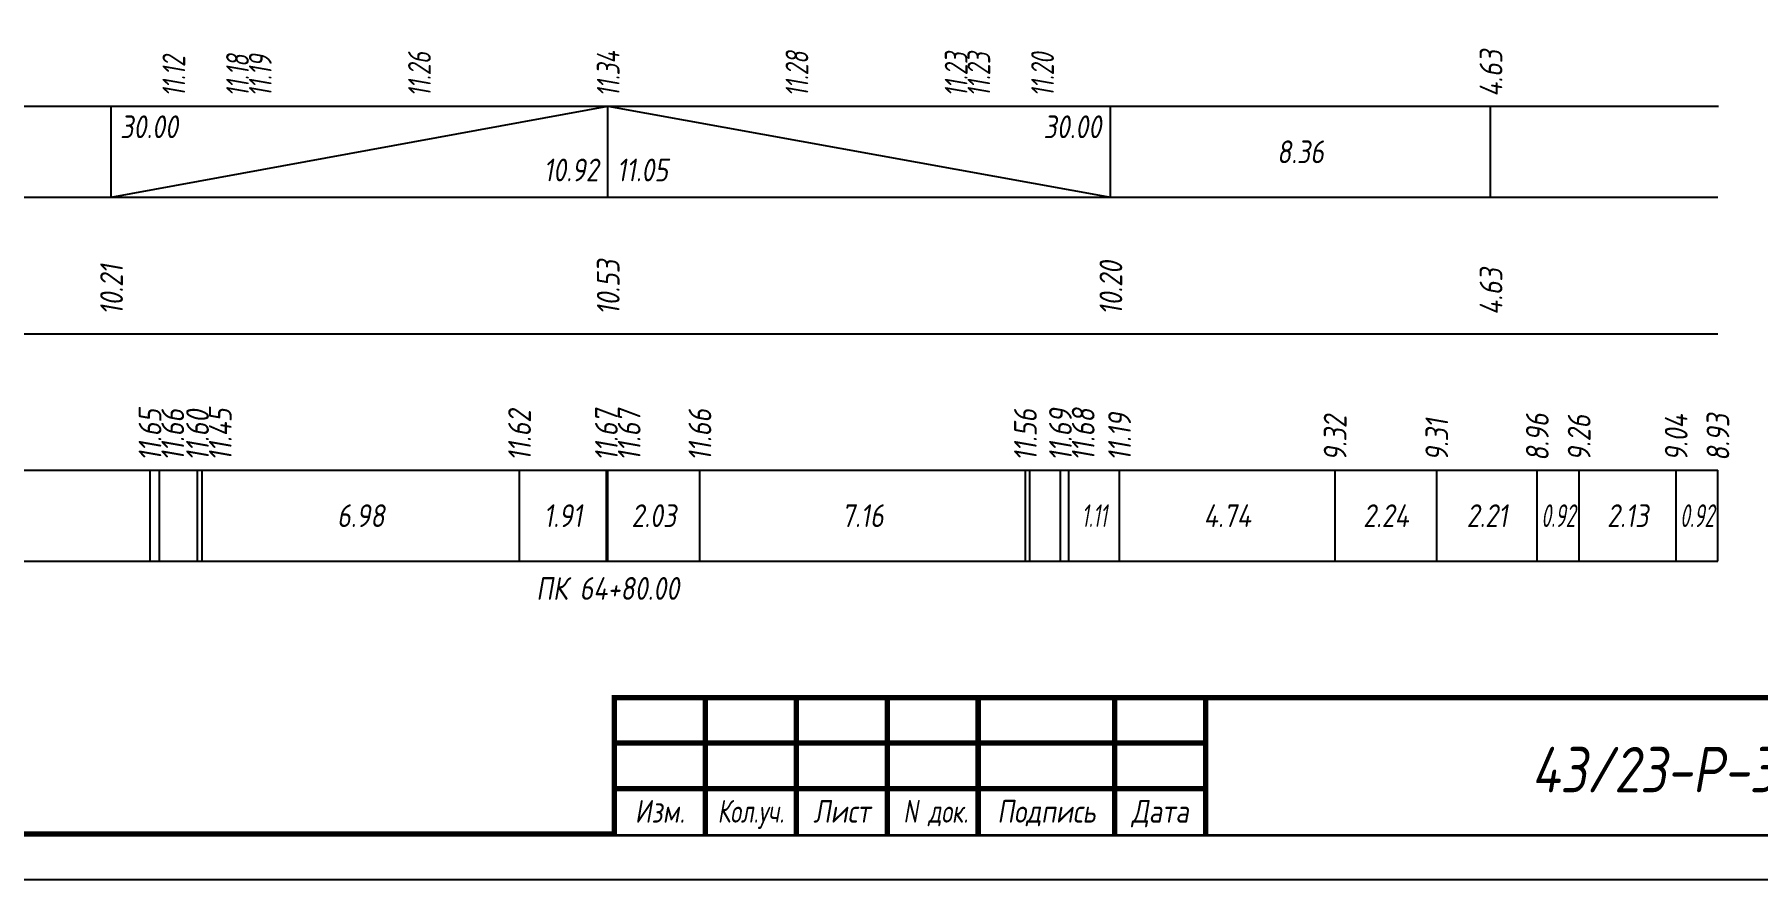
# Model space of a CAD drawing. Extents: x -717 to 1451, y -133302 to 233.
# Drawn here: x 136.2 to 325.6, y -101988.4 to -101895.5 of the extents above; entities that cross this region are included whole.
import ezdxf
from ezdxf.enums import TextEntityAlignment as Align

# ---------------------------------------------------------------- set-up
doc = ezdxf.new("R2010")
doc.units = 0
for name, color, linetype in [('Зарамочное оформление', 7, 'Continuous'), ('Код_510', 7, 'Continuous'), ('Код_514', 1, 'Continuous'), ('Код_516', 1, 'Continuous'), ('Подписи поперечников', 7, 'Continuous'), ('Таблица', 7, 'Continuous')]:
    doc.layers.add(name, color=color, linetype=linetype)
doc.styles.add('М', font='romand.shx', dxfattribs={"width": 0.8, "oblique": 10, "height": 2.5})

# ---------------------------------------------------------------- blocks, each defined once
blk = doc.blocks.new('Штамп')
at = {"linetype": 'Continuous'}
blk.add_wipeout([(199.95, -411.25), (384.95, -411.25), (384.95, -426.25), (199.95, -426.25)], dxfattribs=at).dxf.layer = 'Зарамочное оформление'
at = {"layer": 'Зарамочное оформление', "linetype": 'Continuous', "lineweight": -3, "const_width": 0.6, "flags": 128}
for points in [[(199.95, -426.25), (199.95, -411.25), (384.95, -411.25)], [(209.95, -411.25), (209.95, -426.25)], [(219.95, -411.25), (219.95, -426.25)], [(229.95, -411.25), (229.95, -426.25)], [(239.95, -411.25), (239.95, -426.25)], [(254.95, -411.25), (254.95, -426.25)], [(264.95, -411.25), (264.95, -426.25)], [(374.95, -411.25), (374.95, -426.25)], [(199.95, -416.25), (264.95, -416.25)], [(374.95, -418.25), (384.95, -418.25)], [(199.95, -421.25), (264.95, -421.25)]]:
    blk.add_lwpolyline(points, dxfattribs=at)
at = {"linetype": 'Continuous', "insert": (319.95, -419.17), "char_height": 5, "width": 110, "attachment_point": 5, "style": 'М'}
blk.add_mtext('{\\Q10;\\W0.8;43/23-Р-ЗП2-1}', dxfattribs=at)
at = {"layer": 'Зарамочное оформление', "linetype": 'Continuous', "style": 'М', "oblique": 10}
for s, width, p in [('Лист', 0.8, (379.95, -414.66)), ('Изм.', 0.8, (204.95, -423.75)), ('Кол.уч.', 0.7, (214.95, -423.75)), ('Лист', 0.8, (224.95, -423.75)), ('N док.', 0.7, (235.28, -423.75)), ('Подпись', 0.8, (247.45, -423.75)), ('Дата', 0.8, (259.95, -423.75))]:
    blk.add_text(s, height=2.5, dxfattribs=dict(at, width=width)).set_placement(p, align=Align.MIDDLE_CENTER)
blk = doc.blocks.new('шифр')
blk.add_blockref('Штамп', (0, -101617))

msp = doc.modelspace()

# ---------------------------------------------------------------- linework, layer by layer
at = {"flags": 128}
msp.add_lwpolyline([(-30.054, -101988.421), (389.946, -101988.421), (389.946, -101691.421), (-30.054, -101691.421)], close=True, dxfattribs=at)
at = {"const_width": 0.6, "flags": 128}
msp.add_lwpolyline([(-10.054, -101983.421), (384.946, -101983.421), (384.946, -101696.421), (-10.054, -101696.421)], close=True, dxfattribs=at)
at = {"layer": 'Код_510'}
for p, q in [((148.902, -101953.421), (148.902, -101943.421)), ((149.932, -101953.421), (149.932, -101943.421)), ((154.124, -101953.421), (154.124, -101943.421)), ((154.624, -101953.421), (154.624, -101943.421)), ((189.526, -101953.421), (189.526, -101943.421)), ((199.076, -101953.421), (199.076, -101943.421)), ((199.218, -101953.421), (199.218, -101943.421)), ((209.355, -101953.421), (209.355, -101943.421)), ((245.139, -101953.421), (245.139, -101943.421)), ((245.639, -101953.421), (245.639, -101943.421)), ((248.992, -101953.421), (248.992, -101943.421)), ((249.918, -101953.421), (249.918, -101943.421)), ((255.489, -101953.421), (255.489, -101943.421)), ((279.187, -101953.421), (279.187, -101943.421)), ((290.364, -101953.421), (290.364, -101943.421)), ((301.413, -101953.421), (301.413, -101943.421)), ((306.015, -101953.421), (306.015, -101943.421)), ((316.682, -101953.421), (316.682, -101943.421)), ((321.27, -101953.421), (321.27, -101943.421))]:
    msp.add_line(p, q, dxfattribs=at)
at = {"layer": 'Код_516'}
for p, q in [((144.618, -101913.421), (144.618, -101903.421)), ((144.618, -101913.421), (199.218, -101903.421)), ((199.218, -101913.421), (199.218, -101903.421)), ((199.218, -101903.421), (254.482, -101913.421)), ((254.482, -101913.421), (254.482, -101903.421)), ((296.27, -101913.421), (296.27, -101903.421))]:
    msp.add_line(p, q, dxfattribs=at)
at = {"layer": 'Таблица'}
for p, q in [((80, -101903.421), (321.325, -101903.421)), ((79.946, -101913.421), (321.27, -101913.421)), ((79.946, -101928.421), (321.27, -101928.421)), ((79.946, -101943.421), (321.27, -101943.421)), ((79.946, -101953.421), (321.27, -101953.421))]:
    msp.add_line(p, q, dxfattribs=at)

# ---------------------------------------------------------------- texts
at = {"layer": 'Код_510', "style": 'М', "oblique": 10, "width": 0.8}
for s, p in [('11.65', (148.902, -101942.421)), ('11.45', (156.624, -101942.421)), ('11.62', (189.526, -101942.421)), ('11.67', (199.076, -101942.421)), ('11.67', (201.576, -101942.421)), ('11.69', (248.992, -101942.421)), ('11.68', (251.492, -101942.421)), ('11.66', (151.402, -101942.421)), ('11.60', (154.124, -101942.421)), ('11.66', (209.355, -101942.421)), ('11.56', (245.139, -101942.421)), ('11.19', (255.489, -101942.421)), ('9.32', (279.187, -101942.421)), ('9.31', (290.364, -101942.421)), ('8.96', (301.413, -101942.421)), ('9.26', (306.015, -101942.421)), ('9.04', (316.682, -101942.421)), ('8.93', (321.27, -101942.421))]:
    msp.add_text(s, height=2.5, rotation=90, dxfattribs=at).set_placement(p, align=Align.MIDDLE_LEFT)
at = {"layer": 'Код_510', "style": 'М', "oblique": 10}
for s, width, p in [('6.98', 0.8, (172.075, -101948.421)), ('1.91', 0.8, (194.301, -101948.421)), ('2.03', 0.8, (204.286, -101948.421)), ('7.16', 0.8, (227.247, -101948.421)), ('1.11', 0.6, (252.704, -101948.421)), ('4.74', 0.8, (267.338, -101948.421)), ('2.24', 0.8, (284.776, -101948.421)), ('2.21', 0.8, (295.889, -101948.421)), ('0.92', 0.6, (303.714, -101948.421)), ('2.13', 0.8, (311.348, -101948.421)), ('0.92', 0.6, (318.976, -101948.421))]:
    msp.add_text(s, height=2.5, dxfattribs=dict(at, width=width)).set_placement(p, align=Align.MIDDLE_CENTER)
at = {"layer": 'Код_514', "style": 'М', "oblique": 10}
for s, width, p in [('11.12', 0.7, (151.522, -101902.382)), ('11.18', 0.7, (158.522, -101902.382)), ('11.19', 0.7, (161.022, -101902.382)), ('11.26', 0.7, (178.522, -101902.382)), ('11.34', 0.7, (199.272, -101902.382)), ('11.28', 0.7, (220.022, -101902.382)), ('11.23', 0.7, (237.522, -101902.382)), ('11.23', 0.7, (240.022, -101902.382)), ('11.20', 0.7, (247.022, -101902.382)), ('4.63', 0.8, (296.325, -101902.382))]:
    msp.add_text(s, height=2.5, rotation=90, dxfattribs=dict(at, width=width)).set_placement(p, align=Align.MIDDLE_LEFT)
at = {"layer": 'Код_516', "style": 'М', "oblique": 10, "width": 0.8}
msp.add_text('30.00', height=2.5, dxfattribs=at).set_placement((145.618, -101904.421), align=Align.TOP_LEFT)
msp.add_text('30.00', height=2.5, dxfattribs=at).set_placement((253.482, -101904.421), align=Align.TOP_RIGHT)
msp.add_text('8.36', height=2.5, dxfattribs=at).set_placement((275.376, -101908.421), align=Align.MIDDLE_CENTER)
msp.add_text('10.92', height=2.5, dxfattribs=at).set_placement((198.218, -101912.421), align=Align.BOTTOM_RIGHT)
msp.add_text('11.05', height=2.5, dxfattribs=at).set_placement((200.218, -101912.421), align=Align.BOTTOM_LEFT)
for s, p in [('10.21', (144.672, -101926.371)), ('10.53', (199.272, -101926.371)), ('10.20', (254.536, -101926.371)), ('4.63', (296.325, -101926.371))]:
    msp.add_text(s, height=2.5, rotation=90, dxfattribs=at).set_placement(p, align=Align.MIDDLE_LEFT)
at = {"layer": 'Подписи поперечников', "style": 'М', "oblique": 10, "width": 0.8}
msp.add_text('ПК 64+80.00', height=2.5, dxfattribs=at).set_placement((199.218, -101958.421), align=Align.BOTTOM_CENTER)

# ---------------------------------------------------------------- next in the draw order: block references
msp.add_blockref('шифр', (0, 59.829))

doc.saveas('drawing.dxf')
